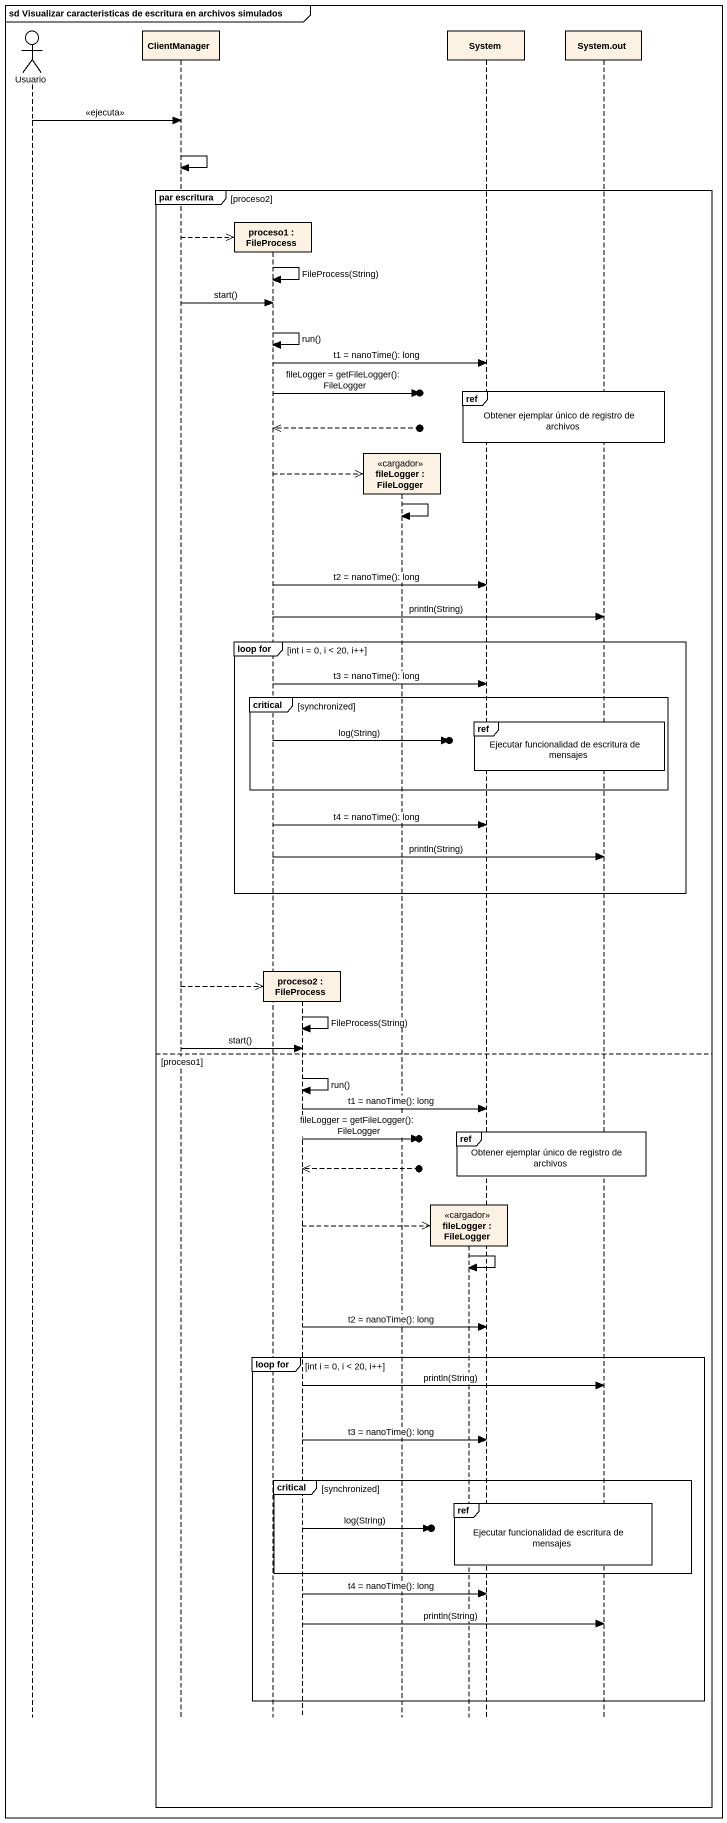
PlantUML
@startuml
mainframe sd Visualizar caracteristicas de escritura en archivos simulados
hide footbox
actor Usuario
participant ClientManager
participant "proceso1 : FileProcess" as proceso1
participant "proceso2 : FileProcess" as proceso2
participant "fileLogger : FileLogger" as fileLogger <<cargador>>
participant "fileLogger : FileLogger" as fileLogger_2 <<cargador>>
participant System
participant "System.out" as System_out

Usuario -> ClientManager : <<ejecuta>>
ClientManager -> ClientManager
group par escritura [proceso2]
  ClientManager -->> proceso1 **
  proceso1 -> proceso1 : FileProcess(String)
  ClientManager -> proceso1 : start()
  proceso1 -> proceso1 : run()
  proceso1 -> System : t1 = nanoTime(): long
  ref over fileLogger_2, System, System_out : Obtener ejemplar único de registro de archivos
  proceso1 ->o] : fileLogger = getFileLogger(): FileLogger
  proceso1 <<--o]
  proceso1 -->> fileLogger **
  fileLogger -> fileLogger
  proceso1 -> System : t2 = nanoTime(): long
  proceso1 -> System_out : println(String)
  group loop for [int i = 0, i < 20, i++]
    proceso1 -> System : t3 = nanoTime(): long
    critical synchronized
      ref over System, System_out : Ejecutar funcionalidad de escritura de mensajes
      proceso1 ->o] : log(String)
    end
    proceso1 -> System : t4 = nanoTime(): long
    proceso1 -> System_out : println(String)
  end
  ClientManager -->> proceso2 **
  proceso2 -> proceso2 : FileProcess(String)
  ClientManager -> proceso2 : start()
else proceso1
  proceso2 -> proceso2 : run()
  proceso2 -> System : t1 = nanoTime(): long
  ref over fileLogger_2, System, System_out : Obtener ejemplar único de registro de archivos
  proceso2 ->o] : fileLogger = getFileLogger(): FileLogger
  proceso2 <<--o]
  proceso2 -->> fileLogger_2 **
  fileLogger_2 -> fileLogger_2
  proceso2 -> System : t2 = nanoTime(): long
  group loop for [int i = 0, i < 20, i++]
    proceso2 -> System_out : println(String)
    proceso2 -> System : t3 = nanoTime(): long
    critical synchronized
      ref over fileLogger_2, System, System_out : Ejecutar funcionalidad de escritura de mensajes
      proceso2 ->o] : log(String)
    end
    proceso2 -> System : t4 = nanoTime(): long
    proceso2 -> System_out : println(String)
  end
end
@enduml
